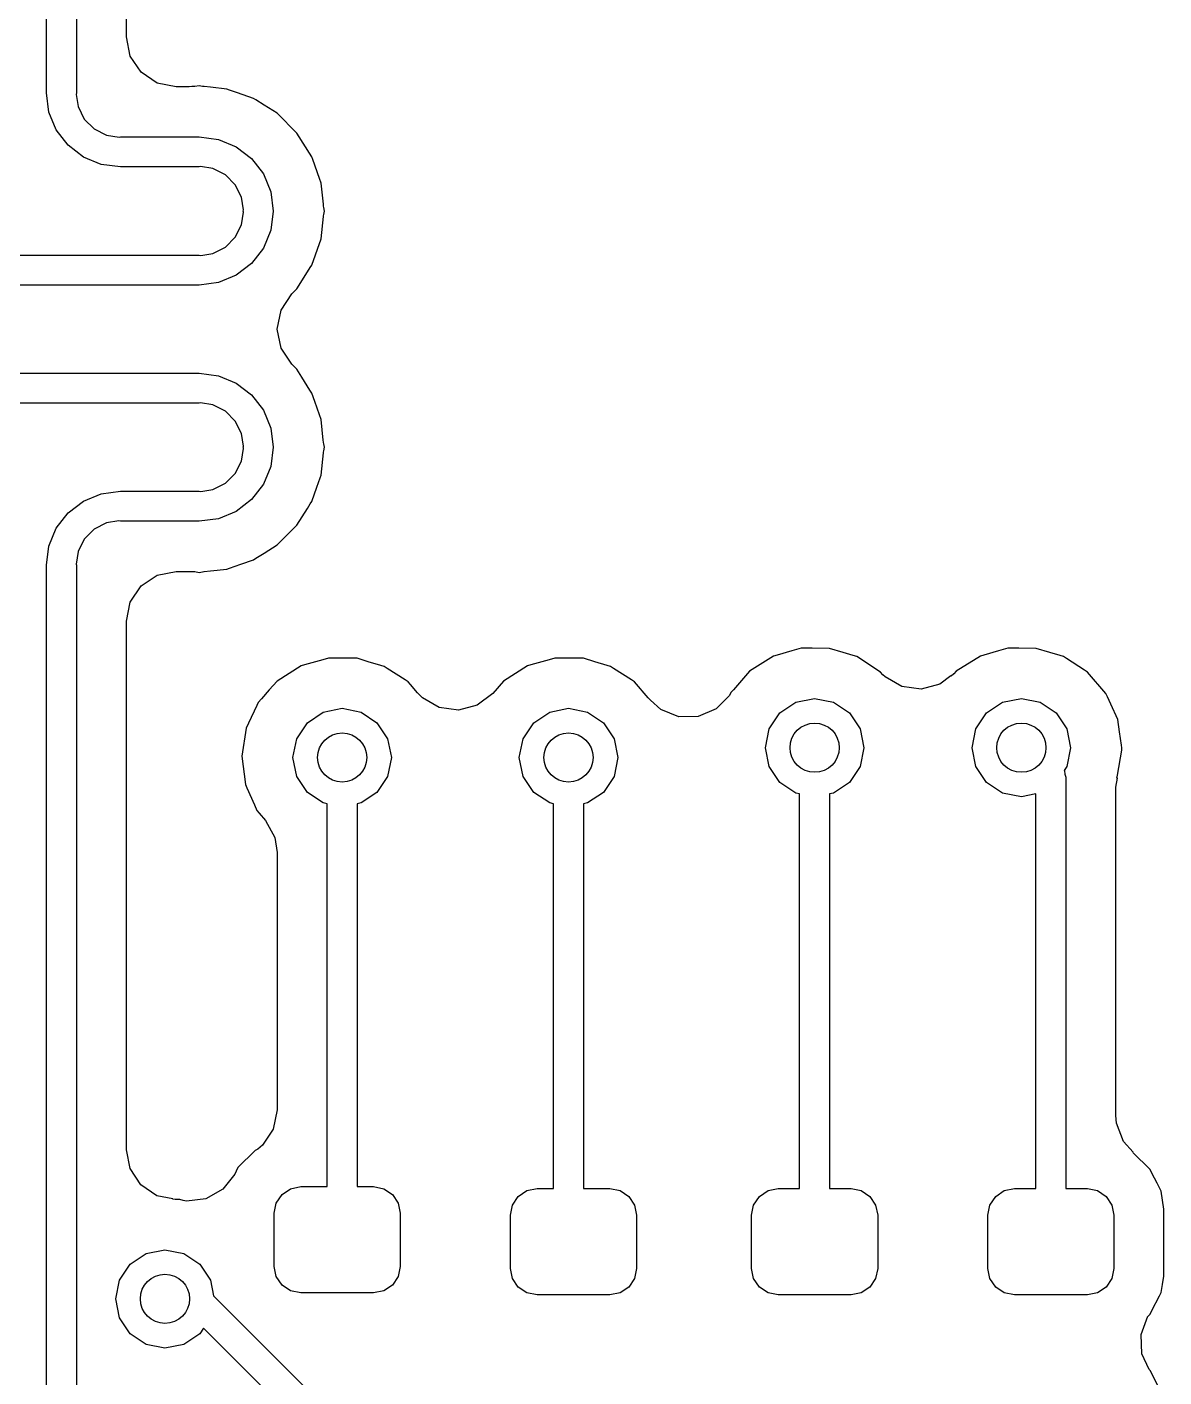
# Model space of a CAD drawing. Extents: x 0.99 to 4.24, y -7.27 to -4.02.
# Drawn here: x 3.622 to 3.8494, y -6.0511 to -5.7811 of the extents above; entities that cross this region are included whole.
import ezdxf

# ---------------------------------------------------------------- set-up
doc = ezdxf.new("R2010")
doc.units = 0
doc.header["$MEASUREMENT"] = 0
doc.layers.add('BLACK', color=7, linetype='CONTINUOUS')

msp = doc.modelspace()

# ---------------------------------------------------------------- linework, layer by layer
at = {"layer": 'BLACK', "linetype": 'CONTINUOUS'}
for p, q in [((3.62589, -5.79424), (3.62589, -5.77186)), ((3.63189, -5.77062), (3.63189, -5.79424)), ((3.64191, -5.78307), (3.64191, -5.77163)), ((3.64267, -5.78689), (3.64191, -5.78307)), ((3.64483, -5.79012), (3.64267, -5.78689)), ((3.64806, -5.79228), (3.64483, -5.79012)), ((3.65187, -5.79304), (3.64806, -5.79228)), ((3.65444, -5.79304), (3.65187, -5.79304)), ((3.655, -5.79299), (3.65444, -5.79304)), ((3.65559, -5.79299), (3.655, -5.79299)), ((3.65645, -5.79283), (3.65559, -5.79299)), ((3.65714, -5.79296), (3.65645, -5.79283)), ((3.6574, -5.79299), (3.65714, -5.79296)), ((3.65741, -5.79299), (3.6574, -5.79299)), ((3.65744, -5.79299), (3.65741, -5.79299)), ((3.65868, -5.79313), (3.65744, -5.79299)), ((3.66201, -5.7935), (3.65868, -5.79313)), ((3.66254, -5.79369), (3.66201, -5.7935)), ((3.66412, -5.79424), (3.66254, -5.79369)), ((3.66254, -5.79369), (3.66254, -5.79369)), ((3.62639, -5.79808), (3.62589, -5.79424)), ((3.63189, -5.79424), (3.63183, -5.79457)), ((3.63183, -5.79457), (3.63222, -5.797)), ((3.66729, -5.79535), (3.66412, -5.79424)), ((3.66776, -5.79565), (3.66729, -5.79535)), ((3.66942, -5.79669), (3.66776, -5.79565)), ((3.66776, -5.79565), (3.66776, -5.79565)), ((3.62787, -5.80165), (3.62639, -5.79808)), ((3.63222, -5.797), (3.63348, -5.79949)), ((3.67203, -5.79833), (3.66942, -5.79669)), ((3.67599, -5.80229), (3.67203, -5.79833)), ((3.63023, -5.80472), (3.62787, -5.80165)), ((3.63348, -5.79949), (3.63546, -5.80146)), ((3.63546, -5.80146), (3.63794, -5.80273)), ((3.63794, -5.80273), (3.64047, -5.80313)), ((3.64047, -5.80313), (3.6407, -5.80306)), ((3.6407, -5.80306), (3.65645, -5.80306)), ((3.65645, -5.80306), (3.66028, -5.80356)), ((3.66028, -5.80356), (3.66385, -5.80504)), ((3.67896, -5.80702), (3.67599, -5.80229)), ((3.6333, -5.80707), (3.63023, -5.80472)), ((3.63687, -5.80855), (3.6333, -5.80707)), ((3.66385, -5.80504), (3.66692, -5.80739)), ((3.67915, -5.80755), (3.67896, -5.80702)), ((3.6407, -5.80906), (3.63687, -5.80855)), ((3.65645, -5.80906), (3.6407, -5.80906)), ((3.65668, -5.80898), (3.65645, -5.80906)), ((3.65921, -5.80938), (3.65668, -5.80898)), ((3.66169, -5.81065), (3.65921, -5.80938)), ((3.66692, -5.80739), (3.66928, -5.81046)), ((3.68049, -5.81138), (3.67915, -5.80755)), ((3.66367, -5.81262), (3.66169, -5.81065)), ((3.66493, -5.81511), (3.66367, -5.81262)), ((3.66928, -5.81046), (3.67076, -5.81403)), ((3.68081, -5.81231), (3.68049, -5.81138)), ((3.68128, -5.81649), (3.68081, -5.81231)), ((3.66533, -5.81764), (3.66493, -5.81511)), ((3.67076, -5.81403), (3.67126, -5.81787)), ((3.66493, -5.82062), (3.66533, -5.81809)), ((3.66526, -5.81787), (3.66533, -5.81764)), ((3.66533, -5.81809), (3.66526, -5.81787)), ((3.67126, -5.81787), (3.67076, -5.8217)), ((3.68132, -5.81687), (3.68128, -5.81649)), ((3.68133, -5.8169), (3.68132, -5.81687)), ((3.68133, -5.81691), (3.68133, -5.8169)), ((3.68136, -5.81718), (3.68133, -5.81691)), ((3.68148, -5.81787), (3.68136, -5.81718)), ((3.68136, -5.81855), (3.68148, -5.81787)), ((3.66367, -5.82311), (3.66493, -5.82062)), ((3.68081, -5.82343), (3.68131, -5.81899)), ((3.68131, -5.81899), (3.68132, -5.81886)), ((3.68132, -5.81886), (3.68133, -5.81883)), ((3.68133, -5.81882), (3.68136, -5.81855)), ((3.68133, -5.81883), (3.68133, -5.81882)), ((3.66169, -5.82508), (3.66367, -5.82311)), ((3.67076, -5.8217), (3.66928, -5.82527)), ((3.67896, -5.82871), (3.68081, -5.82343)), ((3.65921, -5.82635), (3.66169, -5.82508)), ((3.66928, -5.82527), (3.66692, -5.82834)), ((3.60133, -5.82668), (3.65645, -5.82668)), ((3.65645, -5.82668), (3.65678, -5.82674)), ((3.65678, -5.82674), (3.65921, -5.82635)), ((3.66692, -5.82834), (3.66385, -5.83069)), ((3.67866, -5.82918), (3.67896, -5.82871)), ((3.66385, -5.83069), (3.66028, -5.83217)), ((3.67599, -5.83345), (3.67846, -5.8295)), ((3.67846, -5.8295), (3.67866, -5.82918)), ((3.67866, -5.82918), (3.67866, -5.82918)), ((3.65645, -5.83268), (3.60133, -5.83268)), ((3.66028, -5.83217), (3.65645, -5.83268)), ((3.67499, -5.83444), (3.67599, -5.83345)), ((3.67283, -5.83768), (3.67499, -5.83444)), ((3.67207, -5.84149), (3.67283, -5.83768)), ((3.67283, -5.8453), (3.67207, -5.84149)), ((3.67499, -5.84853), (3.67283, -5.8453)), ((3.60133, -5.8503), (3.65645, -5.8503)), ((3.65645, -5.8503), (3.66028, -5.8508)), ((3.67599, -5.84953), (3.67499, -5.84853)), ((3.67697, -5.8511), (3.67599, -5.84953)), ((3.66028, -5.8508), (3.66385, -5.85228)), ((3.66385, -5.85228), (3.66692, -5.85464)), ((3.6786, -5.85368), (3.67697, -5.8511)), ((3.66692, -5.85464), (3.66928, -5.8577)), ((3.67896, -5.85427), (3.6786, -5.85368)), ((3.67956, -5.85598), (3.67896, -5.85427)), ((3.65645, -5.8563), (3.60133, -5.8563)), ((3.65668, -5.85623), (3.65645, -5.8563)), ((3.65921, -5.85663), (3.65668, -5.85623)), ((3.66169, -5.85789), (3.65921, -5.85663)), ((3.66367, -5.85987), (3.66169, -5.85789)), ((3.66928, -5.8577), (3.67076, -5.86128)), ((3.68049, -5.85863), (3.67956, -5.85598)), ((3.68081, -5.85955), (3.68049, -5.85863)), ((3.66493, -5.86235), (3.66367, -5.85987)), ((3.67076, -5.86128), (3.67126, -5.86511)), ((3.68127, -5.86367), (3.68081, -5.85955)), ((3.66533, -5.86488), (3.66493, -5.86235)), ((3.68132, -5.86411), (3.68127, -5.86367)), ((3.66493, -5.86787), (3.66533, -5.86534)), ((3.66526, -5.86511), (3.66533, -5.86488)), ((3.66529, -5.86521), (3.66526, -5.86511)), ((3.66533, -5.86534), (3.66529, -5.86521)), ((3.67126, -5.86511), (3.67076, -5.86894)), ((3.68081, -5.87067), (3.68131, -5.86623)), ((3.68131, -5.86623), (3.68132, -5.86611)), ((3.68133, -5.86415), (3.68132, -5.86411)), ((3.68132, -5.86611), (3.68133, -5.86607)), ((3.68133, -5.86416), (3.68133, -5.86415)), ((3.68136, -5.86442), (3.68133, -5.86416)), ((3.68133, -5.86607), (3.68136, -5.8658)), ((3.68133, -5.86607), (3.68133, -5.86607)), ((3.68148, -5.86511), (3.68136, -5.86442)), ((3.68136, -5.8658), (3.68148, -5.86511)), ((3.66367, -5.87035), (3.66493, -5.86787)), ((3.67076, -5.86894), (3.66928, -5.87252)), ((3.66169, -5.87233), (3.66367, -5.87035)), ((3.67996, -5.87311), (3.68063, -5.8712)), ((3.68063, -5.8712), (3.68081, -5.87067)), ((3.68063, -5.8712), (3.68063, -5.8712)), ((3.6333, -5.87591), (3.63687, -5.87443)), ((3.63687, -5.87443), (3.6407, -5.87392)), ((3.6407, -5.87392), (3.65645, -5.87392)), ((3.65645, -5.87392), (3.65678, -5.87398)), ((3.65678, -5.87398), (3.65921, -5.87359)), ((3.65921, -5.87359), (3.66169, -5.87233)), ((3.66928, -5.87252), (3.66692, -5.87558)), ((3.67896, -5.87595), (3.67996, -5.87311)), ((3.63023, -5.87826), (3.6333, -5.87591)), ((3.66692, -5.87558), (3.66385, -5.87794)), ((3.67599, -5.88069), (3.67808, -5.87735)), ((3.67808, -5.87735), (3.67866, -5.87643)), ((3.67866, -5.87643), (3.67896, -5.87595)), ((3.67866, -5.87643), (3.67866, -5.87643)), ((3.62787, -5.88133), (3.63023, -5.87826)), ((3.63794, -5.88025), (3.63546, -5.88152)), ((3.64037, -5.87986), (3.63794, -5.88025)), ((3.6407, -5.87992), (3.64037, -5.87986)), ((3.65645, -5.87992), (3.6407, -5.87992)), ((3.66028, -5.87942), (3.65645, -5.87992)), ((3.66385, -5.87794), (3.66028, -5.87942)), ((3.62639, -5.8849), (3.62787, -5.88133)), ((3.63546, -5.88152), (3.63348, -5.88349)), ((3.67203, -5.88465), (3.67599, -5.88069)), ((3.62589, -5.88873), (3.62639, -5.8849)), ((3.63348, -5.88349), (3.63222, -5.88598)), ((3.66942, -5.88629), (3.67203, -5.88465)), ((3.63222, -5.88598), (3.63182, -5.8885)), ((3.66479, -5.8885), (3.66729, -5.88762)), ((3.66729, -5.88762), (3.66776, -5.88733)), ((3.66776, -5.88733), (3.66942, -5.88629)), ((3.66776, -5.88733), (3.66776, -5.88733)), ((3.62589, -6.05802), (3.62589, -5.88873)), ((3.63182, -5.8885), (3.63189, -5.88873)), ((3.63189, -5.88873), (3.63189, -6.05802)), ((3.64483, -5.89286), (3.64806, -5.8907)), ((3.64806, -5.8907), (3.65187, -5.88994)), ((3.65187, -5.88994), (3.65444, -5.88994)), ((3.65444, -5.88994), (3.655, -5.88999)), ((3.655, -5.88999), (3.65559, -5.88999)), ((3.65559, -5.88999), (3.65645, -5.89014)), ((3.65645, -5.89014), (3.65714, -5.89002)), ((3.65714, -5.89002), (3.6574, -5.88999)), ((3.6574, -5.88999), (3.65741, -5.88999)), ((3.65741, -5.88999), (3.65744, -5.88999)), ((3.65744, -5.88999), (3.65868, -5.88985)), ((3.65868, -5.88985), (3.66201, -5.88947)), ((3.66201, -5.88947), (3.66254, -5.88929)), ((3.66254, -5.88929), (3.66479, -5.8885)), ((3.66254, -5.88929), (3.66254, -5.88929)), ((3.64267, -5.89609), (3.64483, -5.89286)), ((3.64191, -5.8999), (3.64267, -5.89609)), ((3.64191, -6.00562), (3.64191, -5.8999)), ((3.77133, -5.90688), (3.76652, -5.90992)), ((3.77202, -5.90668), (3.77133, -5.90688)), ((3.77497, -5.90584), (3.77202, -5.90668)), ((3.77202, -5.90668), (3.77202, -5.90668)), ((3.7768, -5.90532), (3.77497, -5.90584)), ((3.77751, -5.90532), (3.7768, -5.90532)), ((3.77902, -5.90533), (3.77751, -5.90532)), ((3.78249, -5.90535), (3.77902, -5.90533)), ((3.78522, -5.90617), (3.78249, -5.90535)), ((3.78726, -5.90678), (3.78522, -5.90617)), ((3.78794, -5.90698), (3.78726, -5.90678)), ((3.78726, -5.90678), (3.78726, -5.90678)), ((3.79272, -5.91008), (3.78794, -5.90698)), ((3.81267, -5.90688), (3.80786, -5.90992)), ((3.81335, -5.90668), (3.81267, -5.90688)), ((3.81631, -5.90584), (3.81335, -5.90668)), ((3.81335, -5.90668), (3.81335, -5.90668)), ((3.81814, -5.90532), (3.81631, -5.90584)), ((3.81885, -5.90532), (3.81814, -5.90532)), ((3.82036, -5.90533), (3.81885, -5.90532)), ((3.82383, -5.90535), (3.82036, -5.90533)), ((3.82656, -5.90617), (3.82383, -5.90535)), ((3.8286, -5.90678), (3.82656, -5.90617)), ((3.82928, -5.90698), (3.8286, -5.90678)), ((3.8286, -5.90678), (3.8286, -5.90678)), ((3.82988, -5.90737), (3.82928, -5.90698)), ((3.67685, -5.90885), (3.67203, -5.91188)), ((3.67753, -5.90865), (3.67685, -5.90885)), ((3.68115, -5.90762), (3.67753, -5.90865)), ((3.67753, -5.90865), (3.67753, -5.90865)), ((3.68232, -5.90728), (3.68115, -5.90762)), ((3.68303, -5.90729), (3.68232, -5.90728)), ((3.68454, -5.9073), (3.68303, -5.90729)), ((3.68801, -5.90732), (3.68454, -5.9073)), ((3.69027, -5.908), (3.68801, -5.90732)), ((3.69278, -5.90875), (3.69027, -5.908)), ((3.69346, -5.90895), (3.69278, -5.90875)), ((3.69278, -5.90875), (3.69278, -5.90875)), ((3.69405, -5.90934), (3.69346, -5.90895)), ((3.69764, -5.91166), (3.69405, -5.90934)), ((3.72212, -5.90885), (3.71731, -5.91188)), ((3.7228, -5.90865), (3.72212, -5.90885)), ((3.72643, -5.90762), (3.7228, -5.90865)), ((3.7228, -5.90865), (3.7228, -5.90865)), ((3.72759, -5.90728), (3.72643, -5.90762)), ((3.7283, -5.90729), (3.72759, -5.90728)), ((3.72981, -5.9073), (3.7283, -5.90729)), ((3.73328, -5.90732), (3.72981, -5.9073)), ((3.73555, -5.908), (3.73328, -5.90732)), ((3.73805, -5.90875), (3.73555, -5.908)), ((3.73873, -5.90895), (3.73805, -5.90875)), ((3.73805, -5.90875), (3.73805, -5.90875)), ((3.73933, -5.90934), (3.73873, -5.90895)), ((3.74291, -5.91166), (3.73933, -5.90934)), ((3.76652, -5.90992), (3.7645, -5.91221)), ((3.80786, -5.90992), (3.80739, -5.91045)), ((3.83346, -5.90969), (3.82988, -5.90737)), ((3.83406, -5.91008), (3.83346, -5.90969)), ((3.83346, -5.90969), (3.83346, -5.90969)), ((3.67203, -5.91188), (3.67046, -5.91366)), ((3.69823, -5.91204), (3.69764, -5.91166)), ((3.69764, -5.91166), (3.69764, -5.91166)), ((3.69869, -5.91258), (3.69823, -5.91204)), ((3.70013, -5.91425), (3.69869, -5.91258)), ((3.69869, -5.91258), (3.69869, -5.91258)), ((3.71731, -5.91188), (3.71514, -5.91434)), ((3.74351, -5.91204), (3.74291, -5.91166)), ((3.74291, -5.91166), (3.74291, -5.91166)), ((3.74624, -5.91521), (3.74351, -5.91204)), ((3.7645, -5.91221), (3.76327, -5.9136)), ((3.79318, -5.91061), (3.79272, -5.91008)), ((3.79366, -5.91103), (3.79318, -5.91061)), ((3.79698, -5.91295), (3.79366, -5.91103)), ((3.80459, -5.91248), (3.80083, -5.91347)), ((3.80677, -5.91081), (3.80459, -5.91248)), ((3.80685, -5.91091), (3.80677, -5.91081)), ((3.80739, -5.91045), (3.80685, -5.91091)), ((3.83777, -5.91439), (3.83406, -5.91008)), ((3.67046, -5.91366), (3.66893, -5.9154)), ((3.70108, -5.91521), (3.70013, -5.91425)), ((3.70444, -5.91717), (3.70108, -5.91521)), ((3.71514, -5.91434), (3.71205, -5.91669)), ((3.74667, -5.91572), (3.74624, -5.91521)), ((3.76249, -5.91474), (3.75982, -5.91746)), ((3.76276, -5.91418), (3.76249, -5.91474)), ((3.76327, -5.9136), (3.76276, -5.91418)), ((3.77576, -5.9161), (3.77953, -5.91535)), ((3.77953, -5.91535), (3.78329, -5.9161)), ((3.80083, -5.91347), (3.79698, -5.91295)), ((3.8171, -5.9161), (3.82087, -5.91535)), ((3.82087, -5.91535), (3.82463, -5.9161)), ((3.83806, -5.91503), (3.83777, -5.91439)), ((3.83873, -5.91649), (3.83806, -5.91503)), ((3.83806, -5.91503), (3.83806, -5.91503)), ((3.66797, -5.91679), (3.66633, -5.92027)), ((3.66827, -5.91615), (3.66797, -5.91679)), ((3.66797, -5.91679), (3.66797, -5.91679)), ((3.66893, -5.9154), (3.66827, -5.91615)), ((3.68127, -5.91807), (3.68504, -5.91732)), ((3.68504, -5.91732), (3.68881, -5.91807)), ((3.70829, -5.91769), (3.70444, -5.91717)), ((3.71205, -5.91669), (3.70829, -5.91769)), ((3.72655, -5.91807), (3.73031, -5.91732)), ((3.73031, -5.91732), (3.73408, -5.91807)), ((3.74875, -5.91754), (3.74667, -5.91572)), ((3.75235, -5.919), (3.74875, -5.91754)), ((3.75982, -5.91746), (3.75624, -5.91897)), ((3.77257, -5.91824), (3.77576, -5.9161)), ((3.78329, -5.9161), (3.78649, -5.91824)), ((3.81391, -5.91824), (3.8171, -5.9161)), ((3.82463, -5.9161), (3.82783, -5.91824)), ((3.84013, -5.91956), (3.83873, -5.91649)), ((3.66633, -5.92027), (3.66585, -5.9213)), ((3.67595, -5.9234), (3.67808, -5.92021)), ((3.67808, -5.92021), (3.68127, -5.91807)), ((3.68881, -5.91807), (3.692, -5.92021)), ((3.692, -5.92021), (3.69413, -5.9234)), ((3.72122, -5.9234), (3.72336, -5.92021)), ((3.72336, -5.92021), (3.72655, -5.91807)), ((3.73408, -5.91807), (3.73727, -5.92021)), ((3.73727, -5.92021), (3.73941, -5.9234)), ((3.75624, -5.91897), (3.75235, -5.919)), ((3.77043, -5.92143), (3.77257, -5.91824)), ((3.78649, -5.91824), (3.78862, -5.92143)), ((3.81177, -5.92143), (3.81391, -5.91824)), ((3.82783, -5.91824), (3.82996, -5.92143)), ((3.84047, -5.922), (3.84013, -5.91956)), ((3.66585, -5.9213), (3.66497, -5.92692)), ((3.6752, -5.92717), (3.67595, -5.9234)), ((3.69413, -5.9234), (3.69488, -5.92717)), ((3.72047, -5.92717), (3.72122, -5.9234)), ((3.73941, -5.9234), (3.74016, -5.92717)), ((3.76969, -5.9252), (3.77043, -5.92143)), ((3.78862, -5.92143), (3.78937, -5.9252)), ((3.81102, -5.9252), (3.81177, -5.92143)), ((3.82996, -5.92143), (3.83071, -5.9252)), ((3.84086, -5.92469), (3.84047, -5.922)), ((3.77043, -5.92896), (3.76969, -5.9252)), ((3.78937, -5.9252), (3.78862, -5.92896)), ((3.81177, -5.92896), (3.81102, -5.9252)), ((3.83071, -5.9252), (3.82996, -5.92896)), ((3.84008, -5.9307), (3.84093, -5.92569)), ((3.84093, -5.9252), (3.84086, -5.92469)), ((3.84093, -5.92569), (3.84093, -5.9252)), ((3.66497, -5.92692), (3.66571, -5.93256)), ((3.67595, -5.93093), (3.6752, -5.92717)), ((3.69488, -5.92717), (3.69413, -5.93093)), ((3.72122, -5.93093), (3.72047, -5.92717)), ((3.74016, -5.92717), (3.73941, -5.93093)), ((3.67808, -5.93413), (3.67595, -5.93093)), ((3.69413, -5.93093), (3.692, -5.93413)), ((3.72336, -5.93413), (3.72122, -5.93093)), ((3.73941, -5.93093), (3.73727, -5.93413)), ((3.77257, -5.93216), (3.77043, -5.92896)), ((3.78862, -5.92896), (3.78649, -5.93216)), ((3.81391, -5.93216), (3.81177, -5.92896)), ((3.82996, -5.92896), (3.82943, -5.92975)), ((3.82943, -5.92975), (3.82949, -5.92983)), ((3.82949, -5.92983), (3.82955, -5.93049)), ((3.82955, -5.93049), (3.82977, -5.9311)), ((3.82977, -5.9311), (3.82977, -6.01339)), ((3.83979, -5.93312), (3.84007, -5.93131)), ((3.83998, -5.9313), (3.84008, -5.9307)), ((3.84007, -5.93131), (3.83998, -5.9313)), ((3.66571, -5.93256), (3.666, -5.93321)), ((3.666, -5.93321), (3.666, -5.93321)), ((3.666, -5.93321), (3.66749, -5.93661)), ((3.68127, -5.93626), (3.67808, -5.93413)), ((3.692, -5.93413), (3.68881, -5.93626)), ((3.72655, -5.93626), (3.72336, -5.93413)), ((3.73727, -5.93413), (3.73408, -5.93626)), ((3.77576, -5.93429), (3.77257, -5.93216)), ((3.78649, -5.93216), (3.78329, -5.93429)), ((3.8171, -5.93429), (3.81391, -5.93216)), ((3.83979, -5.99875), (3.83979, -5.93312)), ((3.66749, -5.93661), (3.668, -5.93777)), ((3.68204, -5.93641), (3.68127, -5.93626)), ((3.68204, -6.01299), (3.68204, -5.93641)), ((3.68881, -5.93626), (3.68804, -5.93641)), ((3.68804, -5.93641), (3.68804, -6.01299)), ((3.72731, -5.93641), (3.72655, -5.93626)), ((3.72731, -6.01339), (3.72731, -5.93641)), ((3.73408, -5.93626), (3.73331, -5.93641)), ((3.73331, -5.93641), (3.73331, -6.01339)), ((3.77653, -5.93444), (3.77576, -5.93429)), ((3.77653, -6.01339), (3.77653, -5.93444)), ((3.78329, -5.93429), (3.78253, -5.93444)), ((3.78253, -5.93444), (3.78253, -6.01339)), ((3.82087, -5.93504), (3.8171, -5.93429)), ((3.82377, -5.93446), (3.82087, -5.93504)), ((3.82377, -6.01339), (3.82377, -5.93446)), ((3.668, -5.93777), (3.66846, -5.93831)), ((3.66846, -5.93831), (3.66846, -5.93831)), ((3.66846, -5.93831), (3.66968, -5.93977)), ((3.66968, -5.93977), (3.67156, -5.94317)), ((3.67156, -5.94317), (3.67202, -5.94618)), ((3.67202, -5.94618), (3.67202, -5.99764)), ((3.67202, -5.99764), (3.67126, -6.00146)), ((3.83991, -6.00031), (3.83979, -5.99875)), ((3.67126, -6.00146), (3.6691, -6.00469)), ((3.84126, -6.00396), (3.83991, -6.00031)), ((3.84323, -6.00609), (3.84126, -6.00396)), ((3.64264, -6.00938), (3.64191, -6.00562)), ((3.66765, -6.00575), (3.66421, -6.00918)), ((3.66818, -6.00547), (3.66765, -6.00575)), ((3.6691, -6.00469), (3.66818, -6.00547)), ((3.84318, -6.00614), (3.84323, -6.00609)), ((3.84662, -6.00957), (3.84318, -6.00614)), ((3.64478, -6.01262), (3.64264, -6.00938)), ((3.66421, -6.00918), (3.66386, -6.00988)), ((3.84697, -6.01027), (3.84662, -6.00957)), ((3.66356, -6.01046), (3.66116, -6.01351)), ((3.66386, -6.00988), (3.66356, -6.01046)), ((3.66386, -6.00988), (3.66386, -6.00988)), ((3.84801, -6.01232), (3.84697, -6.01027)), ((3.84697, -6.01027), (3.84697, -6.01027)), ((3.84882, -6.0139), (3.84801, -6.01232)), ((3.648, -6.0148), (3.64478, -6.01262)), ((3.65117, -6.01545), (3.648, -6.0148)), ((3.66116, -6.01351), (3.65776, -6.01541)), ((3.67186, -6.01627), (3.67301, -6.01455)), ((3.67301, -6.01455), (3.67474, -6.0134)), ((3.67474, -6.0134), (3.67677, -6.01299)), ((3.67677, -6.01299), (3.68204, -6.01299)), ((3.68804, -6.01299), (3.69134, -6.01299)), ((3.69134, -6.01299), (3.69337, -6.0134)), ((3.69337, -6.0134), (3.6951, -6.01455)), ((3.6951, -6.01455), (3.69625, -6.01627)), ((3.71911, -6.01667), (3.72026, -6.01494)), ((3.72026, -6.01494), (3.72198, -6.01379)), ((3.72198, -6.01379), (3.72402, -6.01339)), ((3.72402, -6.01339), (3.72731, -6.01339)), ((3.73331, -6.01339), (3.73858, -6.01339)), ((3.73858, -6.01339), (3.74062, -6.01379)), ((3.74062, -6.01379), (3.74234, -6.01494)), ((3.74234, -6.01494), (3.74349, -6.01667)), ((3.76733, -6.01667), (3.76849, -6.01494)), ((3.76849, -6.01494), (3.77021, -6.01379)), ((3.77021, -6.01379), (3.77224, -6.01339)), ((3.77224, -6.01339), (3.77653, -6.01339)), ((3.78253, -6.01339), (3.78681, -6.01339)), ((3.78681, -6.01339), (3.78884, -6.01379)), ((3.78884, -6.01379), (3.79057, -6.01494)), ((3.79057, -6.01494), (3.79172, -6.01667)), ((3.81458, -6.01667), (3.81573, -6.01494)), ((3.81573, -6.01494), (3.81745, -6.01379)), ((3.81745, -6.01379), (3.81949, -6.01339)), ((3.81949, -6.01339), (3.82377, -6.01339)), ((3.82977, -6.01339), (3.83406, -6.01339)), ((3.83406, -6.01339), (3.83609, -6.01379)), ((3.83609, -6.01379), (3.83781, -6.01494)), ((3.83781, -6.01494), (3.83897, -6.01667)), ((3.84939, -6.01749), (3.84882, -6.0139)), ((3.65116, -6.01548), (3.65117, -6.01545)), ((3.65167, -6.01555), (3.65116, -6.01548)), ((3.65181, -6.01558), (3.65167, -6.01555)), ((3.65186, -6.01558), (3.65181, -6.01558)), ((3.65257, -6.01559), (3.65186, -6.01558)), ((3.65186, -6.01558), (3.65186, -6.01558)), ((3.65324, -6.01579), (3.65257, -6.01559)), ((3.65391, -6.01586), (3.65324, -6.01579)), ((3.65776, -6.01541), (3.65391, -6.01586)), ((3.67146, -6.01831), (3.67186, -6.01627)), ((3.69625, -6.01627), (3.69665, -6.01831)), ((3.7187, -6.0187), (3.71911, -6.01667)), ((3.74349, -6.01667), (3.7439, -6.0187)), ((3.76693, -6.0187), (3.76733, -6.01667)), ((3.79172, -6.01667), (3.79213, -6.0187)), ((3.81417, -6.0187), (3.81458, -6.01667)), ((3.83897, -6.01667), (3.83937, -6.0187)), ((3.84939, -6.03054), (3.84939, -6.01749)), ((3.67146, -6.02894), (3.67146, -6.01831)), ((3.69665, -6.01831), (3.69665, -6.02894)), ((3.7187, -6.02933), (3.7187, -6.0187)), ((3.7439, -6.0187), (3.7439, -6.02933)), ((3.76693, -6.02933), (3.76693, -6.0187)), ((3.79213, -6.0187), (3.79213, -6.02933)), ((3.81417, -6.02933), (3.81417, -6.0187)), ((3.83937, -6.0187), (3.83937, -6.02933)), ((3.64584, -6.02634), (3.64961, -6.02559)), ((3.64961, -6.02559), (3.65337, -6.02634)), ((3.64051, -6.03167), (3.64265, -6.02847)), ((3.64265, -6.02847), (3.64584, -6.02634)), ((3.65337, -6.02634), (3.65657, -6.02847)), ((3.65657, -6.02847), (3.6587, -6.03167)), ((3.67186, -6.03097), (3.67146, -6.02894)), ((3.67301, -6.0327), (3.67186, -6.03097)), ((3.69625, -6.03097), (3.6951, -6.0327)), ((3.69665, -6.02894), (3.69625, -6.03097)), ((3.71911, -6.03136), (3.7187, -6.02933)), ((3.72026, -6.03309), (3.71911, -6.03136)), ((3.74349, -6.03136), (3.74234, -6.03309)), ((3.7439, -6.02933), (3.74349, -6.03136)), ((3.76733, -6.03136), (3.76693, -6.02933)), ((3.76849, -6.03309), (3.76733, -6.03136)), ((3.79172, -6.03136), (3.79057, -6.03309)), ((3.79213, -6.02933), (3.79172, -6.03136)), ((3.81458, -6.03136), (3.81417, -6.02933)), ((3.81573, -6.03309), (3.81458, -6.03136)), ((3.83897, -6.03136), (3.83781, -6.03309)), ((3.83937, -6.02933), (3.83897, -6.03136)), ((3.84907, -6.03253), (3.84933, -6.03092)), ((3.84933, -6.03092), (3.84939, -6.03054)), ((3.84933, -6.03092), (3.84933, -6.03092)), ((3.63976, -6.03543), (3.64051, -6.03167)), ((3.6587, -6.03167), (3.65932, -6.03481)), ((3.67474, -6.03385), (3.67301, -6.0327)), ((3.67677, -6.03425), (3.67474, -6.03385)), ((3.69337, -6.03385), (3.69134, -6.03425)), ((3.6951, -6.0327), (3.69337, -6.03385)), ((3.72198, -6.03424), (3.72026, -6.03309)), ((3.74234, -6.03309), (3.74062, -6.03424)), ((3.77021, -6.03424), (3.76849, -6.03309)), ((3.79057, -6.03309), (3.78884, -6.03424)), ((3.81745, -6.03424), (3.81573, -6.03309)), ((3.83781, -6.03309), (3.83609, -6.03424)), ((3.84847, -6.03483), (3.84882, -6.03413)), ((3.84882, -6.03413), (3.84907, -6.03253)), ((3.64051, -6.0392), (3.63976, -6.03543)), ((3.65932, -6.03481), (3.67767, -6.05315)), ((3.69134, -6.03425), (3.67677, -6.03425)), ((3.72402, -6.03465), (3.72198, -6.03424)), ((3.73858, -6.03465), (3.72402, -6.03465)), ((3.74062, -6.03424), (3.73858, -6.03465)), ((3.77224, -6.03465), (3.77021, -6.03424)), ((3.78681, -6.03465), (3.77224, -6.03465)), ((3.78884, -6.03424), (3.78681, -6.03465)), ((3.81949, -6.03465), (3.81745, -6.03424)), ((3.83406, -6.03465), (3.81949, -6.03465)), ((3.83609, -6.03424), (3.83406, -6.03465)), ((3.84697, -6.03776), (3.84847, -6.03483)), ((3.84847, -6.03483), (3.84847, -6.03483)), ((3.64265, -6.04239), (3.64051, -6.0392)), ((3.84484, -6.04254), (3.84619, -6.03889)), ((3.84619, -6.03889), (3.8462, -6.03888)), ((3.8462, -6.03888), (3.84662, -6.03846)), ((3.84662, -6.03846), (3.84697, -6.03776)), ((3.65731, -6.04128), (3.65657, -6.04239)), ((3.6721, -6.05607), (3.65731, -6.04128)), ((3.64584, -6.04453), (3.64265, -6.04239)), ((3.64961, -6.04528), (3.64584, -6.04453)), ((3.65337, -6.04453), (3.64961, -6.04528)), ((3.65657, -6.04239), (3.65337, -6.04453)), ((3.84499, -6.04642), (3.84484, -6.04254)), ((3.84644, -6.04956), (3.84499, -6.04642)), ((3.84662, -6.04973), (3.84644, -6.04956)), ((3.84882, -6.05406), (3.84662, -6.04973))]:
    msp.add_line(p, q, dxfattribs=at)
at = {"layer": 'BLACK'}
for centre in [(3.77953, -5.9252), (3.82087, -5.9252), (3.68504, -5.92717), (3.73031, -5.92717), (3.64961, -6.03543)]:
    msp.add_circle(centre, 0.00492, dxfattribs=at)

doc.saveas('drawing.dxf')
